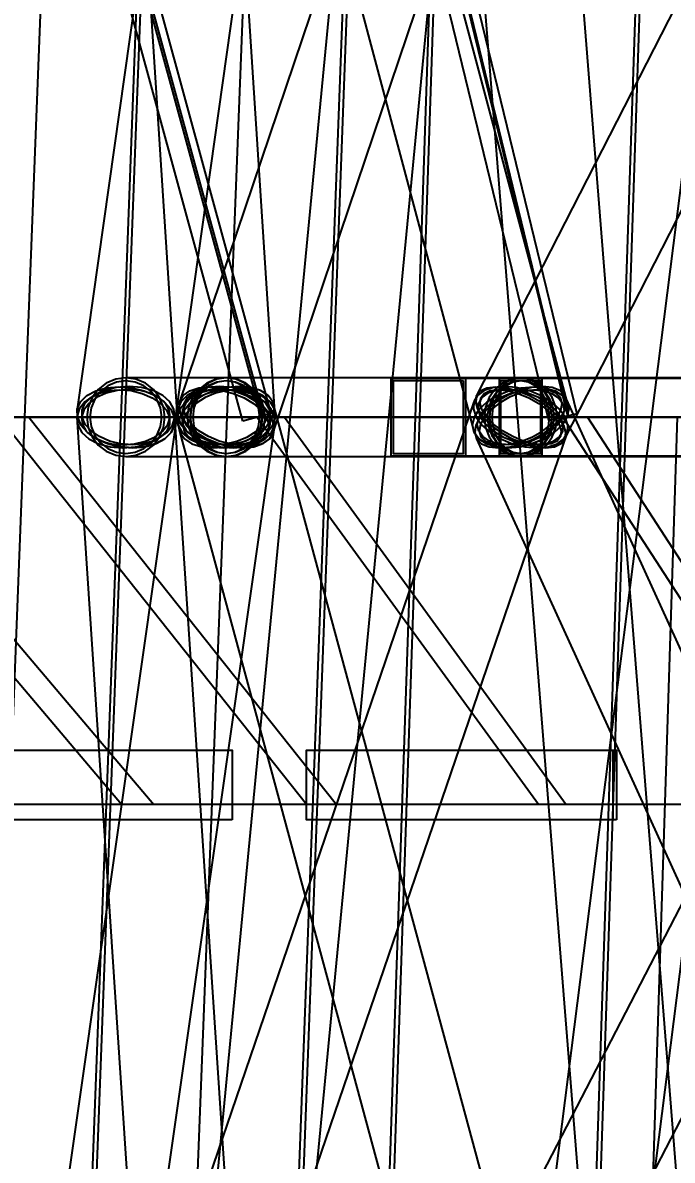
# Model space of a CAD drawing. Header units: millimetres. Extents: x -123812 to 252100, y -3000 to 639000.
# Drawn here: x -15755 to -12400, y 331163 to 337037 of the extents above; entities that cross this region are included whole.
import ezdxf

# ---------------------------------------------------------------- set-up
doc = ezdxf.new("R2010")
doc.units = ezdxf.units.MM
for name, color, linetype, lineweight in [('D-STR-DECK', 7, 'Continuous', 25), ('D-STR-DIM', 7, 'Continuous', 13), ('D-STR-STRC', 7, 'Continuous', 25)]:
    doc.layers.add(name, color=color, linetype=linetype, lineweight=lineweight)
doc.styles.add('OpenSansCondensed-Light', font='OpenSansCondensed-Light.ttf')
doc.styles.add('TOWER_UNICODE', font='Arial Unicode.ttf')
doc.dimstyles.new('EZDXF', dxfattribs={"dimtxt": 0.25, "dimasz": 0.175, "dimexe": 0.375, "dimexo": 0.125, "dimgap": 0.1, "dimtad": 1, "dimlfac": 100, "dimzin": 12, "dimdsep": 46, "dimtxsty": 'OpenSansCondensed-Light', "dimblk": 'ARCHTICK', "dimcen": 2.5, "dimazin": 3, "dimtfac": 0.5, "dimtmove": 2, "dimatfit": 3})

# ---------------------------------------------------------------- blocks, each defined once
blk = doc.blocks.new('_ARCHTICK')
at = {"color": 0, "linetype": 'BYBLOCK', "const_width": 0.15}
blk.add_lwpolyline([(-0.5, -0.5), (0.5, 0.5)], dxfattribs=at)

msp = doc.modelspace()

# ---------------------------------------------------------------- linework, layer by layer
at = {"layer": 'D-STR-DECK'}
for points in [[(-14618.6, 334980.2), (-20082, 354980.2), (-19937.3, 355019.8), (-14473.9, 335019.8)], [(-14618.6, 334980.2), (-20082, 354980.2), (-19937.3, 355019.8), (-14473.9, 335019.8)], [(-13037.7, 334982.3), (-17907.3, 354982.3), (-17761.5, 355017.7), (-12892, 335017.7)], [(-13037.7, 334982.3), (-17907.3, 354982.3), (-17761.5, 355017.7), (-12892, 335017.7)], [(-15857, 335000), (-16512.1, 337200), (-15110.9, 337200), (-14508.9, 335000)], [(-15857, 335000), (-16512.1, 337200), (-15110.9, 337200), (-14508.9, 335000)], [(-14519.9, 335000), (-15119.8, 337200), (-13475.6, 337200), (-12938.7, 335000)], [(-14519.9, 335000), (-15119.8, 337200), (-13475.6, 337200), (-12938.7, 335000)], [(-12934.3, 335000), (-13468.7, 337200), (-11609.6, 337200), (-11147.1, 335000)], [(-12934.3, 335000), (-13468.7, 337200), (-11609.6, 337200), (-11147.1, 335000)], [(-15937.8, 333000), (-17710.3, 335000), (-16773.1, 335000), (-15077.7, 333000)], [(-15937.8, 333000), (-17710.3, 335000), (-16773.1, 335000), (-15077.7, 333000)], [(-15244, 333000), (-16939.4, 335000), (-15722.8, 335000), (-14133.5, 333000)], [(-15244, 333000), (-16939.4, 335000), (-15722.8, 335000), (-14133.5, 333000)], [(-14289.4, 333000), (-15878.7, 335000), (-14403.4, 335000), (-12947.5, 333000)], [(-14289.4, 333000), (-15878.7, 335000), (-14403.4, 335000), (-12947.5, 333000)], [(-13090.3, 333000), (-14546.2, 335000), (-12837.6, 335000), (-11540, 333000)], [(-13090.3, 333000), (-14546.2, 335000), (-12837.6, 335000), (-11540, 333000)], [(-11667.3, 333000), (-12964.9, 335000), (-11052.1, 335000), (-9935, 333000)], [(-11667.3, 333000), (-12964.9, 335000), (-11052.1, 335000), (-9935, 333000)], [(-14672.7, 332920), (-16500, 332920), (-16500, 333280), (-14672.7, 333280)], [(-12706.9, 332920), (-14289.4, 332920), (-14289.4, 333280), (-12706.9, 333280)], [(-12687.5, 332920), (-14289.4, 332920), (-14289.4, 333280), (-12687.5, 333280)]]:
    msp.add_lwpolyline(points, close=True, dxfattribs=at)
at = {"layer": 'D-STR-STRC'}
for points in [[(-14826.3, 324976.1), (-12424.8, 349976.1), (-12433.4, 349985.5), (-12458.7, 349995.8), (-12498.9, 350006.5), (-12551.2, 350016.7), (-12612.2, 350025.7), (-12677.6, 350033), (-12743.1, 350038.1), (-12804.1, 350040.5), (-12856.4, 350040.2), (-12896.6, 350037.2), (-12921.9, 350031.6), (-12930.5, 350023.9), (-15332, 325023.9)], [(-11893.9, 325019.9), (-13886.9, 350019.9), (-13895.5, 350027.6), (-13920.8, 350033.4), (-13961, 350037), (-14013.5, 350038.1), (-14074.5, 350036.5), (-14140.1, 350032.5), (-14205.6, 350026.2), (-14266.7, 350018.2), (-14319.1, 350008.9), (-14359.4, 349999.1), (-14384.7, 349989.2), (-14393.3, 349980.1), (-12400.4, 324980.1)], [(-13267.6, 324968.4), (-10099.3, 349968.4), (-10107.8, 349976.1), (-10133, 349985.5), (-10173.1, 349995.8), (-10225.3, 350006.5), (-10286, 350016.7), (-10351.3, 350025.7), (-10416.5, 350033), (-10477.3, 350038.1), (-10529.5, 350040.5), (-10569.5, 350040.2), (-10594.7, 350037.2), (-10603.3, 350031.6), (-13771.6, 325031.6)], [(-13255.9, 340078.8), (-14945, 335078.8), (-14947.4, 335040.8), (-14933.2, 335000), (-14903.3, 334959.2), (-14859.8, 334921.2), (-14805.7, 334888.6), (-14744.6, 334863.6), (-14680.7, 334847.8), (-14618.4, 334842.5), (-14561.9, 334847.8), (-14515, 334863.6), (-14481, 334888.6), (-14462.1, 334921.2), (-12773, 339921.2)], [(-14756.4, 339921.2), (-13423.5, 334921.2), (-13399.4, 334888.6), (-13360.6, 334863.6), (-13309.6, 334847.8), (-13250, 334842.5), (-13185.8, 334847.8), (-13121.4, 334863.6), (-13061.2, 334888.6), (-13009.3, 334921.2), (-12969.2, 334959.2), (-12943.7, 335000), (-12934.5, 335040.8), (-12942.2, 335078.8), (-14275, 340078.8)], [(-10854.3, 340111.4), (-13410.9, 335111.4), (-13415, 335078.8), (-13403.3, 335040.8), (-13376.6, 335000), (-13336.6, 334959.2), (-13286.2, 334921.2), (-13228.7, 334888.6), (-13168.1, 334863.6), (-13108.5, 334847.8), (-13054, 334842.5), (-13008.2, 334847.8), (-12974.4, 334863.6), (-12954.7, 334888.6), (-10398.1, 339888.6)], [(-14766.3, 340040.8), (-15472.8, 335040.8), (-15472.1, 335000), (-15454.4, 334959.2), (-15420.8, 334921.2), (-15373.8, 334888.6), (-15316.3, 334863.6), (-15252.5, 334847.8), (-15186.6, 334842.5), (-15123.1, 334847.8), (-15066.4, 334863.6), (-15020.3, 334888.6), (-14988, 334921.2), (-14971.6, 334959.2), (-14265.1, 339959.2)], [(-15280.9, 340000), (-14956.7, 335000), (-14952.3, 334959.2), (-14930.9, 334921.2), (-14894.1, 334888.6), (-14844.3, 334863.6), (-14784.8, 334847.8), (-14719.9, 334842.5), (-14653.8, 334847.8), (-14591.1, 334863.6), (-14536.1, 334888.6), (-14492.5, 334921.2), (-14463.2, 334959.2), (-14450.4, 335000), (-14774.6, 340000)], [(-10763.7, 335203.2), (-13182.8, 335203.2), (-13224.6, 335196.3), (-13263.4, 335176), (-13296.8, 335143.7), (-13322.4, 335101.6), (-13338.5, 335052.6), (-13344, 335000), (-13338.5, 334947.4), (-13322.4, 334898.4), (-13296.8, 334856.3), (-13263.4, 334824), (-13224.6, 334803.7), (-13182.8, 334796.8), (-10763.7, 334796.8)], [(-10763.7, 335203.2), (-13182.8, 335203.2), (-13224.6, 335196.3), (-13263.4, 335176), (-13296.8, 335143.7), (-13322.4, 335101.6), (-13338.5, 335052.6), (-13344, 335000), (-13338.5, 334947.4), (-13322.4, 334898.4), (-13296.8, 334856.3), (-13263.4, 334824), (-13224.6, 334803.7), (-13182.8, 334796.8), (-10763.7, 334796.8)], [(-15166.1, 329958.9), (-14453, 334958.9), (-14453.6, 335000), (-14471.3, 335041.1), (-14504.7, 335079.4), (-14551.8, 335112.3), (-14609.2, 335137.5), (-14673, 335153.4), (-14738.9, 335158.8), (-14802.3, 335153.4), (-14859.1, 335137.5), (-14905.2, 335112.3), (-14937.6, 335079.4), (-14954.1, 335041.1), (-15667.2, 330041.1)], [(-14638.2, 330000), (-14969.1, 335000), (-14973.5, 335041.1), (-14994.8, 335079.4), (-15031.6, 335112.3), (-15081.5, 335137.5), (-15140.9, 335153.4), (-15205.8, 335158.8), (-15271.9, 335153.4), (-15334.6, 335137.5), (-15389.6, 335112.3), (-15433.2, 335079.4), (-15462.5, 335041.1), (-15475.4, 335000), (-15144.5, 330000)], [(-14650.1, 329920.6), (-12941.6, 334920.6), (-12939, 334958.9), (-12953.1, 335000), (-12982.8, 335041.1), (-13026.2, 335079.4), (-13080.2, 335112.3), (-13141.2, 335137.5), (-13205.1, 335153.4), (-13267.4, 335158.8), (-13324, 335153.4), (-13371, 335137.5), (-13405.1, 335112.3), (-13424.1, 335079.4), (-15132.6, 330079.4)], [(-13110.7, 330079.4), (-14463, 335079.4), (-14487.1, 335112.3), (-14526, 335137.5), (-14577, 335153.4), (-14636.6, 335158.8), (-14700.7, 335153.4), (-14765.1, 335137.5), (-14825.2, 335112.3), (-14877.1, 335079.4), (-14917.1, 335041.1), (-14942.6, 335000), (-14951.8, 334958.9), (-14944.1, 334920.6), (-13591.8, 329920.6)], [(-13123.6, 329887.7), (-10536.1, 334887.7), (-10531.8, 334920.6), (-10543.3, 334958.9), (-10569.9, 335000), (-10609.7, 335041.1), (-10659.9, 335079.4), (-10717.3, 335112.3), (-10777.8, 335137.5), (-10837.3, 335153.4), (-10891.9, 335158.8), (-10937.7, 335153.4), (-10971.6, 335137.5), (-10991.4, 335112.3), (-13578.9, 330112.3)], [(-10673.7, 330112.3), (-12955.4, 335112.3), (-12980.6, 335137.5), (-13019.7, 335153.4), (-13069.8, 335158.8), (-13127.7, 335153.4), (-13189.3, 335137.5), (-13250.5, 335112.3), (-13307.1, 335079.4), (-13355.2, 335041.1), (-13391.6, 335000), (-13413.7, 334958.9), (-13420.1, 334920.6), (-13410.3, 334887.7), (-11128.7, 329887.7)]]:
    msp.add_lwpolyline(points, dxfattribs=at)
for points in [[(-15745.4, 335000), (-14699, 335000), (-14505, 340000), (-15550.5, 340000)], [(-15248.9, 335000), (-14158.2, 335000), (-13971.5, 340000), (-15059.9, 340000)], [(-15226.8, 335000), (-14180.3, 335000), (-13993, 340000), (-15038.5, 340000)], [(-13728.2, 335000), (-12637.4, 335000), (-12470.2, 340000), (-13558.7, 340000)], [(-13706.1, 335000), (-12659.6, 335000), (-12491.7, 340000), (-13537.2, 340000)], [(-15423.7, 335000), (-15416.8, 334947.4), (-15396.7, 334898.4), (-15364.7, 334856.3), (-15323, 334824), (-15274.4, 334803.7), (-15222.2, 334796.8), (-14703.5, 334796.8), (-14651.4, 334803.7), (-14602.8, 334824), (-14561.1, 334856.3), (-14529.1, 334898.4), (-14508.9, 334947.4), (-14502.1, 335000), (-14508.9, 335052.6), (-14529.1, 335101.6), (-14561.1, 335143.7), (-14602.8, 335176), (-14651.4, 335196.3), (-14703.5, 335203.2), (-15222.2, 335203.2), (-15274.4, 335196.3), (-15323, 335176), (-15364.7, 335143.7), (-15396.7, 335101.6), (-15416.8, 335052.6)], [(-15423.7, 335000), (-15416.8, 334947.4), (-15396.7, 334898.4), (-15364.7, 334856.3), (-15323, 334824), (-15274.4, 334803.7), (-15222.2, 334796.8), (-15170.1, 334803.7), (-15121.5, 334824), (-15079.8, 334856.3), (-15047.8, 334898.4), (-15027.6, 334947.4), (-15020.8, 335000), (-15027.6, 335052.6), (-15047.8, 335101.6), (-15079.8, 335143.7), (-15121.5, 335176), (-15170.1, 335196.3), (-15222.2, 335203.2), (-15274.4, 335196.3), (-15323, 335176), (-15364.7, 335143.7), (-15396.7, 335101.6), (-15416.8, 335052.6)], [(-15423.7, 335000), (-15416.8, 334947.4), (-15396.7, 334898.4), (-15364.7, 334856.3), (-15323, 334824), (-15274.4, 334803.7), (-15222.2, 334796.8), (-14703.5, 334796.8), (-14651.4, 334803.7), (-14602.8, 334824), (-14561.1, 334856.3), (-14529.1, 334898.4), (-14508.9, 334947.4), (-14502.1, 335000), (-14508.9, 335052.6), (-14529.1, 335101.6), (-14561.1, 335143.7), (-14602.8, 335176), (-14651.4, 335196.3), (-14703.5, 335203.2), (-15222.2, 335203.2), (-15274.4, 335196.3), (-15323, 335176), (-15364.7, 335143.7), (-15396.7, 335101.6), (-15416.8, 335052.6)], [(-15423.7, 335000), (-15416.8, 334947.4), (-15396.7, 334898.4), (-15364.7, 334856.3), (-15323, 334824), (-15274.4, 334803.7), (-15222.2, 334796.8), (-15170.1, 334803.7), (-15121.5, 334824), (-15079.8, 334856.3), (-15047.8, 334898.4), (-15027.6, 334947.4), (-15020.8, 335000), (-15027.6, 335052.6), (-15047.8, 335101.6), (-15079.8, 335143.7), (-15121.5, 335176), (-15170.1, 335196.3), (-15222.2, 335203.2), (-15274.4, 335196.3), (-15323, 335176), (-15364.7, 335143.7), (-15396.7, 335101.6), (-15416.8, 335052.6)], [(-14905, 335000), (-14898.1, 334947.4), (-14878, 334898.4), (-14846, 334856.3), (-14804.3, 334824), (-14755.7, 334803.7), (-14703.5, 334796.8), (-14651.4, 334803.7), (-14602.8, 334824), (-14561.1, 334856.3), (-14529.1, 334898.4), (-14508.9, 334947.4), (-14502.1, 335000), (-14508.9, 335052.6), (-14529.1, 335101.6), (-14561.1, 335143.7), (-14602.8, 335176), (-14651.4, 335196.3), (-14703.5, 335203.2), (-14755.7, 335196.3), (-14804.3, 335176), (-14846, 335143.7), (-14878, 335101.6), (-14898.1, 335052.6)], [(-14905, 335000), (-14898.1, 334947.4), (-14878, 334898.4), (-14846, 334856.3), (-14804.3, 334824), (-14755.7, 334803.7), (-14703.5, 334796.8), (-14651.4, 334803.7), (-14602.8, 334824), (-14561.1, 334856.3), (-14529.1, 334898.4), (-14508.9, 334947.4), (-14502.1, 335000), (-14508.9, 335052.6), (-14529.1, 335101.6), (-14561.1, 335143.7), (-14602.8, 335176), (-14651.4, 335196.3), (-14703.5, 335203.2), (-14755.7, 335196.3), (-14804.3, 335176), (-14846, 335143.7), (-14878, 335101.6), (-14898.1, 335052.6)], [(-14891.3, 335000), (-14884.9, 334947.4), (-14866.1, 334898.4), (-14836.3, 334856.3), (-14797.4, 334824), (-14752.1, 334803.7), (-14703.5, 334796.8), (-13182.8, 334796.8), (-13134.2, 334803.7), (-13089, 334824), (-13050.1, 334856.3), (-13020.3, 334898.4), (-13001.5, 334947.4), (-12995.1, 335000), (-13001.5, 335052.6), (-13020.3, 335101.6), (-13050.1, 335143.7), (-13089, 335176), (-13134.2, 335196.3), (-13182.8, 335203.2), (-14703.5, 335203.2), (-14752.1, 335196.3), (-14797.4, 335176), (-14836.3, 335143.7), (-14866.1, 335101.6), (-14884.9, 335052.6)], [(-14891.3, 335000), (-14884.9, 334947.4), (-14866.1, 334898.4), (-14836.3, 334856.3), (-14797.4, 334824), (-14752.1, 334803.7), (-14703.5, 334796.8), (-14654.9, 334803.7), (-14609.7, 334824), (-14570.8, 334856.3), (-14541, 334898.4), (-14522.2, 334947.4), (-14515.8, 335000), (-14522.2, 335052.6), (-14541, 335101.6), (-14570.8, 335143.7), (-14609.7, 335176), (-14654.9, 335196.3), (-14703.5, 335203.2), (-14752.1, 335196.3), (-14797.4, 335176), (-14836.3, 335143.7), (-14866.1, 335101.6), (-14884.9, 335052.6)], [(-14891.3, 335000), (-14884.9, 334947.4), (-14866.1, 334898.4), (-14836.3, 334856.3), (-14797.4, 334824), (-14752.1, 334803.7), (-14703.5, 334796.8), (-13182.8, 334796.8), (-13134.2, 334803.7), (-13089, 334824), (-13050.1, 334856.3), (-13020.3, 334898.4), (-13001.5, 334947.4), (-12995.1, 335000), (-13001.5, 335052.6), (-13020.3, 335101.6), (-13050.1, 335143.7), (-13089, 335176), (-13134.2, 335196.3), (-13182.8, 335203.2), (-14703.5, 335203.2), (-14752.1, 335196.3), (-14797.4, 335176), (-14836.3, 335143.7), (-14866.1, 335101.6), (-14884.9, 335052.6)], [(-14891.3, 335000), (-14884.9, 334947.4), (-14866.1, 334898.4), (-14836.3, 334856.3), (-14797.4, 334824), (-14752.1, 334803.7), (-14703.5, 334796.8), (-14654.9, 334803.7), (-14609.7, 334824), (-14570.8, 334856.3), (-14541, 334898.4), (-14522.2, 334947.4), (-14515.8, 335000), (-14522.2, 335052.6), (-14541, 335101.6), (-14570.8, 335143.7), (-14609.7, 335176), (-14654.9, 335196.3), (-14703.5, 335203.2), (-14752.1, 335196.3), (-14797.4, 335176), (-14836.3, 335143.7), (-14866.1, 335101.6), (-14884.9, 335052.6)], [(-13853, 334800), (-11636.6, 334800), (-11636.6, 335200), (-13853, 335200)], [(-13466.6, 335200), (-13853, 335200), (-13853, 334800), (-13466.6, 334800)], [(-13853, 334800), (-11636.6, 334800), (-11636.6, 335200), (-13853, 335200)], [(-13466.6, 335200), (-13853, 335200), (-13853, 334800), (-13466.6, 334800)], [(-13370.6, 335000), (-13364.2, 334947.4), (-13345.4, 334898.4), (-13315.6, 334856.3), (-13276.7, 334824), (-13231.4, 334803.7), (-13182.8, 334796.8), (-13134.2, 334803.7), (-13089, 334824), (-13050.1, 334856.3), (-13020.3, 334898.4), (-13001.5, 334947.4), (-12995.1, 335000), (-13001.5, 335052.6), (-13020.3, 335101.6), (-13050.1, 335143.7), (-13089, 335176), (-13134.2, 335196.3), (-13182.8, 335203.2), (-13231.4, 335196.3), (-13276.7, 335176), (-13315.6, 335143.7), (-13345.4, 335101.6), (-13364.2, 335052.6)], [(-13370.6, 335000), (-13364.2, 334947.4), (-13345.4, 334898.4), (-13315.6, 334856.3), (-13276.7, 334824), (-13231.4, 334803.7), (-13182.8, 334796.8), (-13134.2, 334803.7), (-13089, 334824), (-13050.1, 334856.3), (-13020.3, 334898.4), (-13001.5, 334947.4), (-12995.1, 335000), (-13001.5, 335052.6), (-13020.3, 335101.6), (-13050.1, 335143.7), (-13089, 335176), (-13134.2, 335196.3), (-13182.8, 335203.2), (-13231.4, 335196.3), (-13276.7, 335176), (-13315.6, 335143.7), (-13345.4, 335101.6), (-13364.2, 335052.6)], [(-13344, 335000), (-13338.5, 334947.4), (-13322.4, 334898.4), (-13296.8, 334856.3), (-13263.4, 334824), (-13224.6, 334803.7), (-13182.8, 334796.8), (-13141.1, 334803.7), (-13102.2, 334824), (-13068.8, 334856.3), (-13043.2, 334898.4), (-13027.1, 334947.4), (-13021.6, 335000), (-13027.1, 335052.6), (-13043.2, 335101.6), (-13068.8, 335143.7), (-13102.2, 335176), (-13141.1, 335196.3), (-13182.8, 335203.2), (-13224.6, 335196.3), (-13263.4, 335176), (-13296.8, 335143.7), (-13322.4, 335101.6), (-13338.5, 335052.6)], [(-13344, 335000), (-13338.5, 334947.4), (-13322.4, 334898.4), (-13296.8, 334856.3), (-13263.4, 334824), (-13224.6, 334803.7), (-13182.8, 334796.8), (-13141.1, 334803.7), (-13102.2, 334824), (-13068.8, 334856.3), (-13043.2, 334898.4), (-13027.1, 334947.4), (-13021.6, 335000), (-13027.1, 335052.6), (-13043.2, 335101.6), (-13068.8, 335143.7), (-13102.2, 335176), (-13141.1, 335196.3), (-13182.8, 335203.2), (-13224.6, 335196.3), (-13263.4, 335176), (-13296.8, 335143.7), (-13322.4, 335101.6), (-13338.5, 335052.6)], [(-13293.5, 334800), (-6719.3, 334800), (-6719.3, 335200), (-13293.5, 335200)], [(-13072.2, 335200), (-13293.5, 335200), (-13293.5, 334800), (-13072.2, 334800)], [(-15475.4, 335000), (-15471, 334958.9), (-15449.6, 334920.6), (-15412.8, 334887.7), (-15363, 334862.5), (-15303.6, 334846.6), (-15238.6, 334841.2), (-15172.5, 334846.6), (-15109.8, 334862.5), (-15054.8, 334887.7), (-15011.2, 334920.6), (-14982, 334958.9), (-14969.1, 335000), (-14973.5, 335041.1), (-14994.8, 335079.4), (-15031.6, 335112.3), (-15081.5, 335137.5), (-15140.9, 335153.4), (-15205.8, 335158.8), (-15271.9, 335153.4), (-15334.6, 335137.5), (-15389.6, 335112.3), (-15433.2, 335079.4), (-15462.5, 335041.1)], [(-14972.3, 335000), (-14971.6, 334959.2), (-14988, 334921.2), (-15020.3, 334888.6), (-15066.4, 334863.6), (-15123.1, 334847.8), (-15186.6, 334842.5), (-15252.5, 334847.8), (-15316.3, 334863.6), (-15373.8, 334888.6), (-15420.8, 334921.2), (-15454.4, 334959.2), (-15472.1, 335000), (-15472.8, 335040.8), (-15456.5, 335078.8), (-15424.1, 335111.4), (-15378, 335136.4), (-15321.3, 335152.2), (-15257.8, 335157.5), (-15191.9, 335152.2), (-15128.1, 335136.4), (-15070.7, 335111.4), (-15023.6, 335078.8), (-14990, 335040.8)], [(-15450.4, 335000), (-15446.5, 334963), (-15427.2, 334928.4), (-15394, 334898.8), (-15349.1, 334876), (-15295.6, 334861.7), (-15237, 334856.9), (-15177.4, 334861.7), (-15120.9, 334876), (-15071.3, 334898.8), (-15032, 334928.4), (-15005.6, 334963), (-14994, 335000), (-14998, 335037), (-15017.2, 335071.6), (-15050.4, 335101.2), (-15095.3, 335124), (-15148.9, 335138.3), (-15207.5, 335143.1), (-15267, 335138.3), (-15323.5, 335124), (-15373.2, 335101.2), (-15412.5, 335071.6), (-15438.8, 335037)], [(-14996.9, 335000), (-14996.3, 334963.2), (-15011, 334929), (-15040.2, 334899.6), (-15081.8, 334877), (-15132.9, 334862.8), (-15190.1, 334858), (-15249.5, 334862.8), (-15307.1, 334877), (-15358.8, 334899.6), (-15401.3, 334929), (-15431.5, 334963.2), (-15447.5, 335000), (-15448.2, 335036.8), (-15433.4, 335071), (-15404.2, 335100.4), (-15362.7, 335123), (-15311.5, 335137.2), (-15254.3, 335142), (-15194.9, 335137.2), (-15137.4, 335123), (-15085.6, 335100.4), (-15043.1, 335071), (-15012.9, 335036.8)], [(-15407.8, 335000), (-15401.5, 334951.5), (-15383, 334906.4), (-15353.5, 334867.6), (-15315, 334837.9), (-15270.3, 334819.2), (-15222.2, 334812.8), (-15174.2, 334819.2), (-15129.4, 334837.9), (-15091, 334867.6), (-15061.5, 334906.4), (-15042.9, 334951.5), (-15036.6, 335000), (-15042.9, 335048.5), (-15061.5, 335093.6), (-15091, 335132.4), (-15129.4, 335162.1), (-15174.2, 335180.8), (-15222.2, 335187.2), (-15270.3, 335180.8), (-15315, 335162.1), (-15353.5, 335132.4), (-15383, 335093.6), (-15401.5, 335048.5)], [(-15407.8, 335000), (-15401.5, 334951.5), (-15383, 334906.4), (-15353.5, 334867.6), (-15315, 334837.9), (-15270.3, 334819.2), (-15222.2, 334812.8), (-15174.2, 334819.2), (-15129.4, 334837.9), (-15091, 334867.6), (-15061.5, 334906.4), (-15042.9, 334951.5), (-15036.6, 335000), (-15042.9, 335048.5), (-15061.5, 335093.6), (-15091, 335132.4), (-15129.4, 335162.1), (-15174.2, 335180.8), (-15222.2, 335187.2), (-15270.3, 335180.8), (-15315, 335162.1), (-15353.5, 335132.4), (-15383, 335093.6), (-15401.5, 335048.5)], [(-14450.4, 335000), (-14463.2, 334959.2), (-14492.5, 334921.2), (-14536.1, 334888.6), (-14591.1, 334863.6), (-14653.8, 334847.8), (-14719.9, 334842.5), (-14784.8, 334847.8), (-14844.3, 334863.6), (-14894.1, 334888.6), (-14930.9, 334921.2), (-14952.3, 334959.2), (-14956.7, 335000), (-14943.8, 335040.8), (-14914.6, 335078.8), (-14871, 335111.4), (-14816, 335136.4), (-14753.3, 335152.2), (-14687.2, 335157.5), (-14622.2, 335152.2), (-14562.8, 335136.4), (-14513, 335111.4), (-14476.1, 335078.8), (-14454.8, 335040.8)], [(-14953.5, 335000), (-14935.8, 334958.9), (-14902.3, 334920.6), (-14855.3, 334887.7), (-14797.9, 334862.5), (-14734.1, 334846.6), (-14668.2, 334841.2), (-14604.7, 334846.6), (-14548, 334862.5), (-14501.8, 334887.7), (-14469.4, 334920.6), (-14453, 334958.9), (-14453.6, 335000), (-14471.3, 335041.1), (-14504.7, 335079.4), (-14551.8, 335112.3), (-14609.2, 335137.5), (-14673, 335153.4), (-14738.9, 335158.8), (-14802.3, 335153.4), (-14859.1, 335137.5), (-14905.2, 335112.3), (-14937.6, 335079.4), (-14954.1, 335041.1)], [(-14942.6, 335000), (-14951.8, 334958.9), (-14944.1, 334920.6), (-14919.9, 334887.7), (-14881.1, 334862.5), (-14830.1, 334846.6), (-14770.5, 334841.2), (-14706.3, 334846.6), (-14642, 334862.5), (-14581.8, 334887.7), (-14530, 334920.6), (-14489.9, 334958.9), (-14464.5, 335000), (-14455.3, 335041.1), (-14463, 335079.4), (-14487.1, 335112.3), (-14526, 335137.5), (-14577, 335153.4), (-14636.6, 335158.8), (-14700.7, 335153.4), (-14765.1, 335137.5), (-14825.2, 335112.3), (-14877.1, 335079.4), (-14917.1, 335041.1)], [(-14473.9, 335000), (-14459.7, 334959.2), (-14462.1, 334921.2), (-14481, 334888.6), (-14515, 334863.6), (-14561.9, 334847.8), (-14618.4, 334842.5), (-14680.7, 334847.8), (-14744.6, 334863.6), (-14805.7, 334888.6), (-14859.8, 334921.2), (-14903.3, 334959.2), (-14933.2, 335000), (-14947.4, 335040.8), (-14945, 335078.8), (-14926.1, 335111.4), (-14892.1, 335136.4), (-14845.2, 335152.2), (-14788.7, 335157.5), (-14726.3, 335152.2), (-14662.4, 335136.4), (-14601.4, 335111.4), (-14547.2, 335078.8), (-14503.8, 335040.8)], [(-14475.3, 335000), (-14486.9, 334963.2), (-14513.3, 334929), (-14552.6, 334899.6), (-14602.2, 334877), (-14658.7, 334862.8), (-14718.3, 334858), (-14776.8, 334862.8), (-14830.4, 334877), (-14875.3, 334899.6), (-14908.6, 334929), (-14927.8, 334963.2), (-14931.8, 335000), (-14920.2, 335036.8), (-14893.8, 335071), (-14854.5, 335100.4), (-14804.9, 335123), (-14748.4, 335137.2), (-14688.8, 335142), (-14630.2, 335137.2), (-14576.7, 335123), (-14531.7, 335100.4), (-14498.5, 335071), (-14479.3, 335036.8)], [(-14928.9, 335000), (-14913, 334963), (-14882.8, 334928.4), (-14840.4, 334898.8), (-14788.6, 334876), (-14731.1, 334861.7), (-14671.7, 334856.9), (-14614.5, 334861.7), (-14563.3, 334876), (-14521.7, 334898.8), (-14492.5, 334928.4), (-14477.6, 334963), (-14478.2, 335000), (-14494.1, 335037), (-14524.3, 335071.6), (-14566.7, 335101.2), (-14618.4, 335124), (-14676, 335138.3), (-14735.4, 335143.1), (-14792.6, 335138.3), (-14843.8, 335124), (-14885.4, 335101.2), (-14914.6, 335071.6), (-14929.4, 335037)], [(-14919.1, 335000), (-14927.4, 334963), (-14920.4, 334928.4), (-14898.6, 334898.8), (-14863.6, 334876), (-14817.6, 334861.7), (-14763.9, 334856.9), (-14706.1, 334861.7), (-14648.1, 334876), (-14593.8, 334898.8), (-14547.1, 334928.4), (-14511, 334963), (-14488, 335000), (-14479.7, 335037), (-14486.7, 335071.6), (-14508.4, 335101.2), (-14543.5, 335124), (-14589.4, 335138.3), (-14643.2, 335143.1), (-14701, 335138.3), (-14759, 335124), (-14813.3, 335101.2), (-14860, 335071.6), (-14896.1, 335037)], [(-14496.5, 335000), (-14483.7, 334963.2), (-14485.9, 334929), (-14502.9, 334899.6), (-14533.5, 334877), (-14575.8, 334862.8), (-14626.8, 334858), (-14683, 334862.8), (-14740.6, 334877), (-14795.7, 334899.6), (-14844.5, 334929), (-14883.7, 334963.2), (-14910.6, 335000), (-14923.4, 335036.8), (-14921.2, 335071), (-14904.2, 335100.4), (-14873.5, 335123), (-14831.3, 335137.2), (-14780.3, 335142), (-14724.1, 335137.2), (-14666.5, 335123), (-14611.4, 335100.4), (-14562.6, 335071), (-14523.4, 335036.8)], [(-14889.1, 335000), (-14882.8, 334951.5), (-14864.3, 334906.4), (-14834.8, 334867.6), (-14796.3, 334837.9), (-14751.6, 334819.2), (-14703.5, 334812.8), (-14655.5, 334819.2), (-14610.7, 334837.9), (-14572.3, 334867.6), (-14542.8, 334906.4), (-14524.3, 334951.5), (-14517.9, 335000), (-14524.3, 335048.5), (-14542.8, 335093.6), (-14572.3, 335132.4), (-14610.7, 335162.1), (-14655.5, 335180.8), (-14703.5, 335187.2), (-14751.6, 335180.8), (-14796.3, 335162.1), (-14834.8, 335132.4), (-14864.3, 335093.6), (-14882.8, 335048.5)], [(-14889.1, 335000), (-14882.8, 334951.5), (-14864.3, 334906.4), (-14834.8, 334867.6), (-14796.3, 334837.9), (-14751.6, 334819.2), (-14703.5, 334812.8), (-14655.5, 334819.2), (-14610.7, 334837.9), (-14572.3, 334867.6), (-14542.8, 334906.4), (-14524.3, 334951.5), (-14517.9, 335000), (-14524.3, 335048.5), (-14542.8, 335093.6), (-14572.3, 335132.4), (-14610.7, 335162.1), (-14655.5, 335180.8), (-14703.5, 335187.2), (-14751.6, 335180.8), (-14796.3, 335162.1), (-14834.8, 335132.4), (-14864.3, 335093.6), (-14882.8, 335048.5)], [(-14876.5, 335000), (-14870.6, 334951.5), (-14853.3, 334906.4), (-14825.8, 334867.6), (-14790, 334837.9), (-14748.3, 334819.2), (-14703.5, 334812.8), (-14658.8, 334819.2), (-14617.1, 334837.9), (-14581.2, 334867.6), (-14553.8, 334906.4), (-14536.5, 334951.5), (-14530.6, 335000), (-14536.5, 335048.5), (-14553.8, 335093.6), (-14581.2, 335132.4), (-14617.1, 335162.1), (-14658.8, 335180.8), (-14703.5, 335187.2), (-14748.3, 335180.8), (-14790, 335162.1), (-14825.8, 335132.4), (-14853.3, 335093.6), (-14870.6, 335048.5)], [(-14876.5, 335000), (-14870.6, 334951.5), (-14853.3, 334906.4), (-14825.8, 334867.6), (-14790, 334837.9), (-14748.3, 334819.2), (-14703.5, 334812.8), (-14658.8, 334819.2), (-14617.1, 334837.9), (-14581.2, 334867.6), (-14553.8, 334906.4), (-14536.5, 334951.5), (-14530.6, 335000), (-14536.5, 335048.5), (-14553.8, 335093.6), (-14581.2, 335132.4), (-14617.1, 335162.1), (-14658.8, 335180.8), (-14703.5, 335187.2), (-14748.3, 335180.8), (-14790, 335162.1), (-14825.8, 335132.4), (-14853.3, 335093.6), (-14870.6, 335048.5)], [(-13478.2, 335188), (-13841.4, 335188), (-13841.4, 334812), (-13478.2, 334812)], [(-13478.2, 335188), (-13841.4, 335188), (-13841.4, 334812), (-13478.2, 334812)], [(-12943.7, 335000), (-12969.2, 334959.2), (-13009.3, 334921.2), (-13061.2, 334888.6), (-13121.4, 334863.6), (-13185.8, 334847.8), (-13250, 334842.5), (-13309.6, 334847.8), (-13360.6, 334863.6), (-13399.4, 334888.6), (-13423.5, 334921.2), (-13431.2, 334959.2), (-13422, 335000), (-13396.4, 335040.8), (-13356.3, 335078.8), (-13304.4, 335111.4), (-13244.2, 335136.4), (-13179.8, 335152.2), (-13115.6, 335157.5), (-13056, 335152.2), (-13005.1, 335136.4), (-12966.2, 335111.4), (-12942.2, 335078.8), (-12934.5, 335040.8)], [(-13412.5, 335000), (-13382.8, 334958.9), (-13339.5, 334920.6), (-13285.4, 334887.7), (-13224.4, 334862.5), (-13160.6, 334846.6), (-13098.2, 334841.2), (-13041.7, 334846.6), (-12994.7, 334862.5), (-12960.6, 334887.7), (-12941.6, 334920.6), (-12939, 334958.9), (-12953.1, 335000), (-12982.8, 335041.1), (-13026.2, 335079.4), (-13080.2, 335112.3), (-13141.2, 335137.5), (-13205.1, 335153.4), (-13267.4, 335158.8), (-13324, 335153.4), (-13371, 335137.5), (-13405.1, 335112.3), (-13424.1, 335079.4), (-13426.6, 335041.1)], [(-13391.6, 335000), (-13413.7, 334958.9), (-13420.1, 334920.6), (-13410.3, 334887.7), (-13385, 334862.5), (-13346, 334846.6), (-13295.8, 334841.2), (-13237.9, 334846.6), (-13176.3, 334862.5), (-13115.1, 334887.7), (-13058.6, 334920.6), (-13010.5, 334958.9), (-12974.1, 335000), (-12952, 335041.1), (-12945.6, 335079.4), (-12955.4, 335112.3), (-12980.6, 335137.5), (-13019.7, 335153.4), (-13069.8, 335158.8), (-13127.7, 335153.4), (-13189.3, 335137.5), (-13250.5, 335112.3), (-13307.1, 335079.4), (-13355.2, 335041.1)], [(-12989.1, 335000), (-12962.3, 334959.2), (-12950.6, 334921.2), (-12954.7, 334888.6), (-12974.4, 334863.6), (-13008.2, 334847.8), (-13054, 334842.5), (-13108.5, 334847.8), (-13168.1, 334863.6), (-13228.7, 334888.6), (-13286.2, 334921.2), (-13336.6, 334959.2), (-13376.6, 335000), (-13403.3, 335040.8), (-13415, 335078.8), (-13410.9, 335111.4), (-13391.3, 335136.4), (-13357.4, 335152.2), (-13311.7, 335157.5), (-13257.2, 335152.2), (-13197.6, 335136.4), (-13137, 335111.4), (-13079.5, 335078.8), (-13029.1, 335040.8)], [(-12967.2, 335000), (-12990.3, 334963.2), (-13026.4, 334929), (-13073.2, 334899.6), (-13127.5, 334877), (-13185.5, 334862.8), (-13243.4, 334858), (-13297.1, 334862.8), (-13343.1, 334877), (-13378.1, 334899.6), (-13399.8, 334929), (-13406.8, 334963.2), (-13398.4, 335000), (-13375.4, 335036.8), (-13339.3, 335071), (-13292.4, 335100.4), (-13238.2, 335123), (-13180.1, 335137.2), (-13122.3, 335142), (-13068.5, 335137.2), (-13022.6, 335123), (-12987.6, 335100.4), (-12965.8, 335071), (-12958.9, 335036.8)], [(-13389.9, 335000), (-13363.1, 334963), (-13324, 334928.4), (-13275.3, 334898.8), (-13220.3, 334876), (-13162.8, 334861.7), (-13106.6, 334856.9), (-13055.6, 334861.7), (-13013.2, 334876), (-12982.5, 334898.8), (-12965.3, 334928.4), (-12963, 334963), (-12975.7, 335000), (-13002.5, 335037), (-13041.6, 335071.6), (-13090.3, 335101.2), (-13145.3, 335124), (-13202.9, 335138.3), (-13259.1, 335143.1), (-13310.1, 335138.3), (-13352.4, 335124), (-13383.2, 335101.2), (-13400.3, 335071.6), (-13402.6, 335037)], [(-13371, 335000), (-13391, 334963), (-13396.7, 334928.4), (-13387.9, 334898.8), (-13365.1, 334876), (-13329.9, 334861.7), (-13284.7, 334856.9), (-13232.5, 334861.7), (-13177, 334876), (-13121.8, 334898.8), (-13070.8, 334928.4), (-13027.4, 334963), (-12994.7, 335000), (-12974.7, 335037), (-12968.9, 335071.6), (-12977.7, 335101.2), (-13000.5, 335124), (-13035.7, 335138.3), (-13081, 335143.1), (-13133.1, 335138.3), (-13188.7, 335124), (-13243.9, 335101.2), (-13294.9, 335071.6), (-13338.2, 335037)], [(-13008.2, 335000), (-12984.1, 334963.2), (-12973.5, 334929), (-12977.2, 334899.6), (-12994.9, 334877), (-13025.4, 334862.8), (-13066.7, 334858), (-13115.8, 334862.8), (-13169.6, 334877), (-13224.2, 334899.6), (-13276, 334929), (-13321.5, 334963.2), (-13357.5, 335000), (-13381.6, 335036.8), (-13392.2, 335071), (-13388.5, 335100.4), (-13370.8, 335123), (-13340.3, 335137.2), (-13299, 335142), (-13249.8, 335137.2), (-13196.1, 335123), (-13141.5, 335100.4), (-13089.7, 335071), (-13044.2, 335036.8)], [(-13355.8, 335000), (-13349.9, 334951.5), (-13332.6, 334906.4), (-13305.1, 334867.6), (-13269.3, 334837.9), (-13227.6, 334819.2), (-13182.8, 334812.8), (-13138.1, 334819.2), (-13096.4, 334837.9), (-13060.5, 334867.6), (-13033.1, 334906.4), (-13015.8, 334951.5), (-13009.9, 335000), (-13015.8, 335048.5), (-13033.1, 335093.6), (-13060.5, 335132.4), (-13096.4, 335162.1), (-13138.1, 335180.8), (-13182.8, 335187.2), (-13227.6, 335180.8), (-13269.3, 335162.1), (-13305.1, 335132.4), (-13332.6, 335093.6), (-13349.9, 335048.5)], [(-13355.8, 335000), (-13349.9, 334951.5), (-13332.6, 334906.4), (-13305.1, 334867.6), (-13269.3, 334837.9), (-13227.6, 334819.2), (-13182.8, 334812.8), (-13138.1, 334819.2), (-13096.4, 334837.9), (-13060.5, 334867.6), (-13033.1, 334906.4), (-13015.8, 334951.5), (-13009.9, 335000), (-13015.8, 335048.5), (-13033.1, 335093.6), (-13060.5, 335132.4), (-13096.4, 335162.1), (-13138.1, 335180.8), (-13182.8, 335187.2), (-13227.6, 335180.8), (-13269.3, 335162.1), (-13305.1, 335132.4), (-13332.6, 335093.6), (-13349.9, 335048.5)], [(-13331.3, 335000), (-13326.3, 334951.5), (-13311.4, 334906.4), (-13287.8, 334867.6), (-13257.1, 334837.9), (-13221.3, 334819.2), (-13182.8, 334812.8), (-13144.4, 334819.2), (-13108.6, 334837.9), (-13077.8, 334867.6), (-13054.2, 334906.4), (-13039.4, 334951.5), (-13034.3, 335000), (-13039.4, 335048.5), (-13054.2, 335093.6), (-13077.8, 335132.4), (-13108.6, 335162.1), (-13144.4, 335180.8), (-13182.8, 335187.2), (-13221.3, 335180.8), (-13257.1, 335162.1), (-13287.8, 335132.4), (-13311.4, 335093.6), (-13326.3, 335048.5)], [(-13331.3, 335000), (-13326.3, 334951.5), (-13311.4, 334906.4), (-13287.8, 334867.6), (-13257.1, 334837.9), (-13221.3, 334819.2), (-13182.8, 334812.8), (-13144.4, 334819.2), (-13108.6, 334837.9), (-13077.8, 334867.6), (-13054.2, 334906.4), (-13039.4, 334951.5), (-13034.3, 335000), (-13039.4, 335048.5), (-13054.2, 335093.6), (-13077.8, 335132.4), (-13108.6, 335162.1), (-13144.4, 335180.8), (-13182.8, 335187.2), (-13221.3, 335180.8), (-13257.1, 335162.1), (-13287.8, 335132.4), (-13311.4, 335093.6), (-13326.3, 335048.5)], [(-13078.8, 335188), (-13286.8, 335188), (-13286.8, 334812), (-13078.8, 334812)], [(-15940.4, 330000), (-14893, 330000), (-14699, 335000), (-15745.4, 335000)], [(-14699, 335000), (-14716.8, 335000), (-14769.1, 335000), (-14852.2, 335000), (-14960.6, 335000), (-15086.8, 335000), (-15222.2, 335000), (-15357.6, 335000), (-15483.8, 335000), (-15592.2, 335000), (-15675.3, 335000), (-15727.6, 335000), (-15745.4, 335000), (-15727.6, 335000), (-15675.3, 335000), (-15592.2, 335000), (-15483.8, 335000), (-15357.6, 335000), (-15222.2, 335000), (-15086.8, 335000), (-14960.6, 335000), (-14852.2, 335000), (-14769.1, 335000), (-14716.8, 335000)], [(-15437.9, 330000), (-14344.8, 330000), (-14158.2, 335000), (-15248.9, 335000)], [(-15415, 330000), (-14367.7, 330000), (-14180.3, 335000), (-15226.8, 335000)], [(-14158.2, 335000), (-14176.7, 335000), (-14231.2, 335000), (-14317.9, 335000), (-14430.8, 335000), (-14562.4, 335000), (-14703.5, 335000), (-14844.7, 335000), (-14976.2, 335000), (-15089.2, 335000), (-15175.9, 335000), (-15230.3, 335000), (-15248.9, 335000), (-15230.3, 335000), (-15175.9, 335000), (-15089.2, 335000), (-14976.2, 335000), (-14844.7, 335000), (-14703.5, 335000), (-14562.4, 335000), (-14430.8, 335000), (-14317.9, 335000), (-14231.2, 335000), (-14176.7, 335000)], [(-14158.2, 335000), (-14176.7, 335000), (-14231.2, 335000), (-14317.9, 335000), (-14430.8, 335000), (-14562.4, 335000), (-14703.5, 335000), (-14844.7, 335000), (-14976.2, 335000), (-15089.2, 335000), (-15175.9, 335000), (-15230.3, 335000), (-15248.9, 335000), (-15230.3, 335000), (-15175.9, 335000), (-15089.2, 335000), (-14976.2, 335000), (-14844.7, 335000), (-14703.5, 335000), (-14562.4, 335000), (-14430.8, 335000), (-14317.9, 335000), (-14231.2, 335000), (-14176.7, 335000)], [(-14180.3, 335000), (-14198.1, 335000), (-14250.4, 335000), (-14333.6, 335000), (-14441.9, 335000), (-14568.1, 335000), (-14703.5, 335000), (-14839, 335000), (-14965.1, 335000), (-15073.5, 335000), (-15156.7, 335000), (-15208.9, 335000), (-15226.8, 335000), (-15208.9, 335000), (-15156.7, 335000), (-15073.5, 335000), (-14965.1, 335000), (-14839, 335000), (-14703.5, 335000), (-14568.1, 335000), (-14441.9, 335000), (-14333.6, 335000), (-14250.4, 335000), (-14198.1, 335000)], [(-14231.2, 335000), (-14247.3, 335000), (-14294.5, 335000), (-14369.5, 335000), (-14467.4, 335000), (-14581.3, 335000), (-14703.5, 335000), (-14825.8, 335000), (-14939.7, 335000), (-15037.5, 335000), (-15112.6, 335000), (-15159.8, 335000), (-15175.9, 335000), (-15159.8, 335000), (-15112.6, 335000), (-15037.5, 335000), (-14939.7, 335000), (-14825.8, 335000), (-14703.5, 335000), (-14581.3, 335000), (-14467.4, 335000), (-14369.5, 335000), (-14294.5, 335000), (-14247.3, 335000)], [(-14231.2, 335000), (-14247.3, 335000), (-14294.5, 335000), (-14369.5, 335000), (-14467.4, 335000), (-14581.3, 335000), (-14703.5, 335000), (-14825.8, 335000), (-14939.7, 335000), (-15037.5, 335000), (-15112.6, 335000), (-15159.8, 335000), (-15175.9, 335000), (-15159.8, 335000), (-15112.6, 335000), (-15037.5, 335000), (-14939.7, 335000), (-14825.8, 335000), (-14703.5, 335000), (-14581.3, 335000), (-14467.4, 335000), (-14369.5, 335000), (-14294.5, 335000), (-14247.3, 335000)], [(-13897.8, 330000), (-12804.7, 330000), (-12637.4, 335000), (-13728.2, 335000)], [(-13874.9, 330000), (-12827.5, 330000), (-12659.6, 335000), (-13706.1, 335000)], [(-12637.4, 335000), (-12656, 335000), (-12710.5, 335000), (-12797.2, 335000), (-12910.1, 335000), (-13041.7, 335000), (-13182.8, 335000), (-13324, 335000), (-13455.5, 335000), (-13568.5, 335000), (-13655.1, 335000), (-13709.6, 335000), (-13728.2, 335000), (-13709.6, 335000), (-13655.1, 335000), (-13568.5, 335000), (-13455.5, 335000), (-13324, 335000), (-13182.8, 335000), (-13041.7, 335000), (-12910.1, 335000), (-12797.2, 335000), (-12710.5, 335000), (-12656, 335000)], [(-12637.4, 335000), (-12656, 335000), (-12710.5, 335000), (-12797.2, 335000), (-12910.1, 335000), (-13041.7, 335000), (-13182.8, 335000), (-13324, 335000), (-13455.5, 335000), (-13568.5, 335000), (-13655.1, 335000), (-13709.6, 335000), (-13728.2, 335000), (-13709.6, 335000), (-13655.1, 335000), (-13568.5, 335000), (-13455.5, 335000), (-13324, 335000), (-13182.8, 335000), (-13041.7, 335000), (-12910.1, 335000), (-12797.2, 335000), (-12710.5, 335000), (-12656, 335000)], [(-12659.6, 335000), (-12677.4, 335000), (-12729.7, 335000), (-12812.9, 335000), (-12921.2, 335000), (-13047.4, 335000), (-13182.8, 335000), (-13318.3, 335000), (-13444.4, 335000), (-13552.8, 335000), (-13636, 335000), (-13688.2, 335000), (-13706.1, 335000), (-13688.2, 335000), (-13636, 335000), (-13552.8, 335000), (-13444.4, 335000), (-13318.3, 335000), (-13182.8, 335000), (-13047.4, 335000), (-12921.2, 335000), (-12812.9, 335000), (-12729.7, 335000), (-12677.4, 335000)], [(-12710.5, 335000), (-12726.6, 335000), (-12773.8, 335000), (-12848.8, 335000), (-12946.7, 335000), (-13060.6, 335000), (-13182.8, 335000), (-13305.1, 335000), (-13419, 335000), (-13516.8, 335000), (-13591.9, 335000), (-13639.1, 335000), (-13655.2, 335000), (-13639.1, 335000), (-13591.9, 335000), (-13516.8, 335000), (-13419, 335000), (-13305.1, 335000), (-13182.8, 335000), (-13060.6, 335000), (-12946.7, 335000), (-12848.8, 335000), (-12773.8, 335000), (-12726.6, 335000)], [(-12710.5, 335000), (-12726.6, 335000), (-12773.8, 335000), (-12848.8, 335000), (-12946.7, 335000), (-13060.6, 335000), (-13182.8, 335000), (-13305.1, 335000), (-13419, 335000), (-13516.8, 335000), (-13591.9, 335000), (-13639.1, 335000), (-13655.2, 335000), (-13639.1, 335000), (-13591.9, 335000), (-13516.8, 335000), (-13419, 335000), (-13305.1, 335000), (-13182.8, 335000), (-13060.6, 335000), (-12946.7, 335000), (-12848.8, 335000), (-12773.8, 335000), (-12726.6, 335000)], [(-12535, 330000), (-11441.9, 330000), (-11284.4, 335000), (-12375.1, 335000)]]:
    msp.add_lwpolyline(points, close=True, dxfattribs=at)

# ---------------------------------------------------------------- dimensions: what is measured, and where the dimension line sits
at = {"layer": 'D-STR-DIM'}
msp.add_linear_dim(base=(-112000, 0), p1=(0, 0), p2=(0, 634000), angle=90, dimstyle='EZDXF', override={"dimtxt": 8400, "dimasz": 3750, "dimexe": 2100, "dimexo": 1800, "dimgap": 2100, "dimtad": 1, "dimdec": 0, "dimlfac": 1, "dimlunit": 2, "dimtxsty": 'TOWER_UNICODE', "dimclrd": 7, "dimclre": 7, "dimclrt": 7}, dxfattribs=at).render()

doc.saveas('drawing.dxf')
